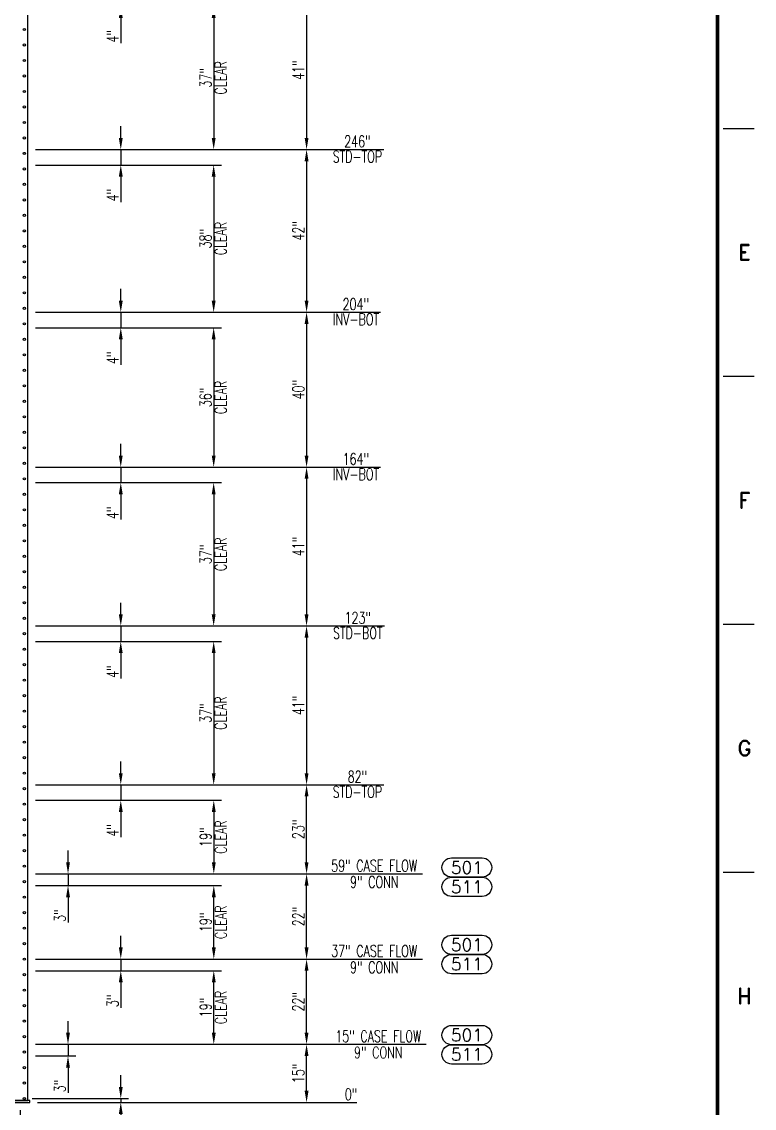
# Model space of a CAD drawing. Extents: x -224 to 820, y -160 to 534.
# Drawn here: x 630.4 to 819.6, y -1.5 to 279 of the extents above; entities that cross this region are included whole.
import ezdxf
from ezdxf.enums import TextEntityAlignment as Align

# ---------------------------------------------------------------- set-up
doc = ezdxf.new("R2010")
doc.units = 0
doc.header["$LTSCALE"] = 8
doc.header["$MEASUREMENT"] = 0
doc.linetypes.add('HIDDEN2', pattern=[0.1875, 0.125, -0.0625])
doc.layers.get('DEFPOINTS').update_dxf_attribs({"linetype": 'CONTINUOUS'})
for name, color, linetype in [('BORD', 15, 'CONTINUOUS'), ('FDIM', 2, 'CONTINUOUS'), ('RACKDIM', 7, 'CONTINUOUS'), ('RACKLOAD', 254, 'HIDDEN2'), ('RACKUPRIGHT', 180, 'CONTINUOUS'), ('TEXTL', 3, 'CONTINUOUS')]:
    doc.layers.add(name, color=color, linetype=linetype)
doc.styles.add('2thirds', font='romans.shx', dxfattribs={"width": 0.7})
doc.styles.add('DCMARCH', font='stylu.ttf', dxfattribs={"width": 0.75, "oblique": 15})
doc.styles.add('ROMAND', font='ROMAND')
doc.styles.add('SIMPLEX', font='SIMPLEX')
doc.dimstyles.new('2tfrac16', dxfattribs={"dimscale": 32, "dimtxt": 0.0938, "dimasz": 0.0938, "dimexe": 0.0625, "dimexo": 0.0625, "dimgap": 0.01, "dimtad": 1, "dimdec": 4, "dimzin": 1, "dimdsep": 46, "dimlunit": 5, "dimtxsty": '2thirds', "dimcen": 0.09, "dimclrd": 256, "dimclre": 256, "dimclrt": 256, "dimadec": 0, "dimazin": 0, "dimtfac": 0.75, "dimtdec": 4, "dimtmove": 0, "dimatfit": 0, "dimfxl": 0, "dimfrac": 2, "dimtolj": 1, "dimtzin": 0, "dimarcsym": 0})

# ---------------------------------------------------------------- blocks, each defined once
blk = doc.blocks.new('sbord_d')
at = {"layer": 'BORD'}
for p, q in [((32.0625, 12), (32.3125, 12)), ((32.0625, 10), (32.3125, 10)), ((32.0625, 8), (32.3125, 8)), ((32.0625, 6), (32.3125, 6))]:
    blk.add_line(p, q, dxfattribs=at)
at = {"layer": 'BORD', "const_width": 0.0313}
blk.add_lwpolyline([(-0.0156, -0.0156), (32.0156, -0.0156), (32.0156, 20.0156), (-0.0156, 20.0156)], close=True, dxfattribs=at)
at = {"layer": 'BORD', "style": 'ROMAND'}
for s, p in [('E', (32.2344, 11)), ('F', (32.2344, 9)), ('G', (32.2344, 7)), ('H', (32.2344, 5))]:
    blk.add_text(s, height=0.125, dxfattribs=at).set_placement(p, align=Align.MIDDLE)
at = {"layer": 'TEXTL', "flags": 8}
for tag, height, style, p in [('TITLE1', 0.1562, 'SIMPLEX', (30.2656, 2.776)), ('TITLE2', 0.1562, 'SIMPLEX', (30.2656, 2.4427)), ('CHK', 0.0938, 'SIMPLEX', (29.8281, 0.8828)), ('APP', 0.0938, 'SIMPLEX', (30.7031, 0.8828)), ('JOB#', 0.125, 'ROMAND', (30.1198, 0.1328)), ('SHT', 0.125, 'ROMAND', (31.1927, 0.1328)), ('REV', 0.125, 'ROMAND', (31.7891, 0.1328))]:
    blk.add_attdef(tag, text='', height=height, dxfattribs=dict(at, style=style)).set_placement(p, align=Align.MIDDLE)
at = {"layer": 'TEXTL', "style": 'SIMPLEX', "flags": 8}
for tag, height, p in [('CUSTOMER', 0.1562, (30.2656, 1.6968)), ('LOCATION', 0.125, (30.2656, 1.3635)), ('REVC', 0.0781, (20.2594, 0.9448)), ('CCHK', 0.0781, (27.2554, 0.9434)), ('REVB', 0.0781, (20.2594, 0.6948)), ('BCHK', 0.0781, (27.2554, 0.6834)), ('REVA', 0.0781, (20.2594, 0.4448)), ('ACHK', 0.0781, (27.2554, 0.4434))]:
    blk.add_attdef(tag, text='', height=height, dxfattribs=at).set_placement(p, align=Align.CENTER)
at = {"layer": 'TEXTL', "flags": 8}
for tag, p, height, style in [('REVCDESC', (20.6253, 0.9434), 0.0781, 'SIMPLEX'), ('REVBDESC', (20.6253, 0.6834), 0.0781, 'SIMPLEX'), ('REVADESC', (20.6253, 0.4434), 0.0781, 'SIMPLEX'), ('DWG#', (30.0549, -0.5661), 0.0938, 'ROMAND')]:
    blk.add_attdef(tag, p, '', height=height, dxfattribs=dict(at, style=style))
at = {"layer": 'TEXTL', "style": 'DCMARCH', "oblique": 15, "width": 0.75, "flags": 8}
for tag, p in [('CBY', (26.7554, 0.9434)), ('BBY', (26.7554, 0.6834)), ('ABY', (26.7554, 0.4434))]:
    blk.add_attdef(tag, text='', height=0.0781, dxfattribs=at).set_placement(p, align=Align.CENTER)
at = {"layer": 'TEXTL', "style": 'SIMPLEX', "flags": 8}
for tag, height, width, p, p2 in [('CAPP', 0.0781, 1.292308, (27.5883, 0.9437), (27.9633, 0.9437)), ('CDT', 0.0781, 1.866, (28.0712, 0.9434), (28.46, 0.9434)), ('SCALE', 0.0938, 1.702732, (31.2344, 0.8374), (31.9413, 0.8374)), ('BAPP', 0.0781, 1.292308, (27.5883, 0.6834), (27.9633, 0.6834)), ('BDT', 0.0781, 1.866, (28.0712, 0.6831), (28.46, 0.6831)), ('DATE', 0.0938, 2.134634, (28.6094, 0.4624), (29.3146, 0.4624)), ('CHKDT', 0.0938, 1.555556, (29.4844, 0.4624), (30.1719, 0.4624)), ('APPDT', 0.0938, 1.555556, (30.3594, 0.4624), (31.0469, 0.4624)), ('PLOT#', 0.0938, 8.555556, (31.2344, 0.4624), (31.9219, 0.4624)), ('AAPP', 0.0781, 1.275949, (27.5881, 0.4434), (27.9631, 0.4434)), ('ADT', 0.0781, 1.833263, (28.0712, 0.4434), (28.46, 0.4434))]:
    blk.add_attdef(tag, text='', height=height, dxfattribs=dict(at, width=width)).set_placement(p, p2, align=Align.FIT)
at = {"layer": 'TEXTL', "style": 'DCMARCH', "oblique": 15, "width": 0.75, "flags": 8}
blk.add_attdef('DRBY', (28.5931, 0.8208), '', height=0.125, dxfattribs=at)
blk = doc.blocks.new('*D42')
at = {"layer": 'DEFPOINTS', "color": 0}
for p in [(627.95, 0), (629.95, 0), (629.95, -33.33)]:
    blk.add_point(p, dxfattribs=at)
at = {"layer": 'RACKDIM', "lineweight": -2}
for p, q in [((627.95, -2), (627.95, -35.33)), ((629.95, -2), (629.95, -35.33)), ((624.95, -33.33), (621.95, -33.33)), ((627.95, -33.33), (629.95, -33.33)), ((632.95, -33.33), (639.5, -33.33))]:
    blk.add_line(p, q, dxfattribs=at)
at = {"layer": 'RACKDIM'}
for points in [[(624.95, -32.83), (624.95, -33.83), (627.95, -33.33)], [(632.95, -32.83), (632.95, -33.83), (629.95, -33.33)]]:
    blk.add_solid(points, dxfattribs=at)
at = {"layer": 'RACKDIM', "insert": (637.73, -31.22), "char_height": 3.002, "attachment_point": 5, "style": '2thirds'}
blk.add_mtext('\\A1;2"', dxfattribs=at)
blk = doc.blocks.new('*D44')
at = {"layer": 'DEFPOINTS', "color": 0}
for p in [(528.95, 0), (632.45, 0), (713.67, 0)]:
    blk.add_point(p, dxfattribs=at)
at = {"layer": 'RACKDIM', "lineweight": -2}
blk.add_line((634.45, 0), (716.9, 0), dxfattribs=at)
at = {"layer": 'RACKDIM', "char_height": 3.002, "attachment_point": 5, "style": '2thirds'}
for s, insert in [('\\A1;0"', (715.45, 2.1)), ('\\A1;', (715.45, -1.82))]:
    blk.add_mtext(s, dxfattribs=dict(at, insert=insert))
blk = doc.blocks.new('*D45')
at = {"layer": 'DEFPOINTS', "color": 0}
for p in [(631.95, 82), (631.95, 78), (655.95, 78)]:
    blk.add_point(p, dxfattribs=at)
at = {"layer": 'RACKDIM', "lineweight": -2}
for p, q in [((655.95, 85), (655.95, 88)), ((633.95, 82), (657.95, 82)), ((655.95, 82), (655.95, 78)), ((633.95, 78), (657.95, 78)), ((655.95, 74.99), (655.95, 68.45))]:
    blk.add_line(p, q, dxfattribs=at)
at = {"layer": 'RACKDIM'}
for points in [[(655.45, 85), (656.45, 85), (655.95, 82)], [(655.45, 74.99), (656.45, 74.99), (655.95, 78)]]:
    blk.add_solid(points, dxfattribs=at)
at = {"layer": 'RACKDIM', "insert": (653.85, 70.22), "char_height": 3.002, "attachment_point": 5, "rotation": 89.9998, "style": '2thirds'}
blk.add_mtext('\\A1;4"', dxfattribs=at)
blk = doc.blocks.new('*D46')
at = {"layer": 'DEFPOINTS', "color": 0}
for p in [(631.95, 82), (709.95, 82), (528.95, 0)]:
    blk.add_point(p, dxfattribs=at)
at = {"layer": 'RACKDIM', "lineweight": -2}
blk.add_line((633.95, 82), (723.88, 82), dxfattribs=at)
at = {"layer": 'RACKDIM', "attachment_point": 5, "style": '2thirds'}
for s, insert, char_height in [('\\A1;82"', (717.08, 84.1), 3.002), ('\\A1;STD-TOP', (717.08, 80.18), 3.0016)]:
    blk.add_mtext(s, dxfattribs=dict(at, insert=insert, char_height=char_height))
blk = doc.blocks.new('*D48')
at = {"layer": 'DEFPOINTS', "color": 0}
for p in [(631.95, 123), (631.95, 119), (655.95, 119)]:
    blk.add_point(p, dxfattribs=at)
at = {"layer": 'RACKDIM', "lineweight": -2}
for p, q in [((655.95, 126), (655.95, 129)), ((633.95, 123), (657.95, 123)), ((655.95, 123), (655.95, 119)), ((633.95, 119), (657.95, 119)), ((655.95, 115.99), (655.95, 109.45))]:
    blk.add_line(p, q, dxfattribs=at)
at = {"layer": 'RACKDIM'}
for points in [[(655.45, 126), (656.45, 126), (655.95, 123)], [(655.45, 115.99), (656.45, 115.99), (655.95, 119)]]:
    blk.add_solid(points, dxfattribs=at)
at = {"layer": 'RACKDIM', "insert": (653.85, 111.22), "char_height": 3.002, "attachment_point": 5, "rotation": 89.9998, "style": '2thirds'}
blk.add_mtext('\\A1;4"', dxfattribs=at)
blk = doc.blocks.new('*D49')
at = {"layer": 'DEFPOINTS', "color": 0}
for p in [(631.95, 119), (631.95, 82), (679.95, 82)]:
    blk.add_point(p, dxfattribs=at)
at = {"layer": 'RACKDIM', "lineweight": -2}
for p, q in [((633.95, 119), (681.95, 119)), ((679.95, 115.99), (679.95, 85)), ((633.95, 82), (681.95, 82))]:
    blk.add_line(p, q, dxfattribs=at)
at = {"layer": 'RACKDIM'}
for points in [[(679.45, 115.99), (680.45, 115.99), (679.95, 119)], [(679.45, 85), (680.45, 85), (679.95, 82)]]:
    blk.add_solid(points, dxfattribs=at)
at = {"layer": 'RACKDIM', "char_height": 3.002, "attachment_point": 5, "rotation": 89.9998, "style": '2thirds'}
for s, insert in [('\\A1;CLEAR', (681.77, 100.5)), ('\\A1;37"', (677.85, 100.5))]:
    blk.add_mtext(s, dxfattribs=dict(at, insert=insert))
blk = doc.blocks.new('*D50')
at = {"layer": 'DEFPOINTS', "color": 0}
for p in [(631.95, 123), (631.95, 82), (703.95, 82)]:
    blk.add_point(p, dxfattribs=at)
at = {"layer": 'RACKDIM', "lineweight": -2}
for p, q in [((633.95, 123), (705.95, 123)), ((703.95, 119.99), (703.95, 85)), ((633.95, 82), (705.95, 82))]:
    blk.add_line(p, q, dxfattribs=at)
at = {"layer": 'RACKDIM'}
for points in [[(703.45, 119.99), (704.45, 119.99), (703.95, 123)], [(703.45, 85), (704.45, 85), (703.95, 82)]]:
    blk.add_solid(points, dxfattribs=at)
at = {"layer": 'RACKDIM', "insert": (701.85, 102.5), "char_height": 3.002, "attachment_point": 5, "rotation": 89.9998, "style": '2thirds'}
blk.add_mtext('\\A1;41"', dxfattribs=at)
blk = doc.blocks.new('*D51')
at = {"layer": 'DEFPOINTS', "color": 0}
for p in [(631.95, 123), (709.95, 123), (528.95, 0)]:
    blk.add_point(p, dxfattribs=at)
at = {"layer": 'RACKDIM', "lineweight": -2}
blk.add_line((633.95, 123), (724.08, 123), dxfattribs=at)
at = {"layer": 'RACKDIM', "attachment_point": 5, "style": '2thirds'}
for s, insert, char_height in [('\\A1;123"', (717.18, 125.1), 3.002), ('\\A1;STD-BOT', (717.18, 121.18), 3.0016)]:
    blk.add_mtext(s, dxfattribs=dict(at, insert=insert, char_height=char_height))
blk = doc.blocks.new('*D53')
at = {"layer": 'DEFPOINTS', "color": 0}
for p in [(631.95, 164), (631.95, 160), (655.95, 160)]:
    blk.add_point(p, dxfattribs=at)
at = {"layer": 'RACKDIM', "lineweight": -2}
for p, q in [((655.95, 167), (655.95, 170)), ((633.95, 164), (657.95, 164)), ((655.95, 164), (655.95, 160)), ((633.95, 160), (657.95, 160)), ((655.95, 156.99), (655.95, 150.45))]:
    blk.add_line(p, q, dxfattribs=at)
at = {"layer": 'RACKDIM'}
for points in [[(655.45, 167), (656.45, 167), (655.95, 164)], [(655.45, 156.99), (656.45, 156.99), (655.95, 160)]]:
    blk.add_solid(points, dxfattribs=at)
at = {"layer": 'RACKDIM', "insert": (653.85, 152.22), "char_height": 3.002, "attachment_point": 5, "rotation": 89.9998, "style": '2thirds'}
blk.add_mtext('\\A1;4"', dxfattribs=at)
blk = doc.blocks.new('*D54')
at = {"layer": 'DEFPOINTS', "color": 0}
for p in [(631.95, 160), (631.95, 123), (679.95, 123)]:
    blk.add_point(p, dxfattribs=at)
at = {"layer": 'RACKDIM', "lineweight": -2}
for p, q in [((633.95, 160), (681.95, 160)), ((679.95, 156.99), (679.95, 126)), ((633.95, 123), (681.95, 123))]:
    blk.add_line(p, q, dxfattribs=at)
at = {"layer": 'RACKDIM'}
for points in [[(679.45, 156.99), (680.45, 156.99), (679.95, 160)], [(679.45, 126), (680.45, 126), (679.95, 123)]]:
    blk.add_solid(points, dxfattribs=at)
at = {"layer": 'RACKDIM', "char_height": 3.002, "attachment_point": 5, "rotation": 89.9998, "style": '2thirds'}
for s, insert in [('\\A1;37"', (677.85, 141.5)), ('\\A1;CLEAR', (681.77, 141.5))]:
    blk.add_mtext(s, dxfattribs=dict(at, insert=insert))
blk = doc.blocks.new('*D55')
at = {"layer": 'DEFPOINTS', "color": 0}
for p in [(631.95, 164), (631.95, 123), (703.95, 123)]:
    blk.add_point(p, dxfattribs=at)
at = {"layer": 'RACKDIM', "lineweight": -2}
for p, q in [((633.95, 164), (705.95, 164)), ((703.95, 160.99), (703.95, 126)), ((633.95, 123), (705.95, 123))]:
    blk.add_line(p, q, dxfattribs=at)
at = {"layer": 'RACKDIM'}
for points in [[(703.45, 160.99), (704.45, 160.99), (703.95, 164)], [(703.45, 126), (704.45, 126), (703.95, 123)]]:
    blk.add_solid(points, dxfattribs=at)
at = {"layer": 'RACKDIM', "insert": (701.85, 143.5), "char_height": 3.002, "attachment_point": 5, "rotation": 89.9998, "style": '2thirds'}
blk.add_mtext('\\A1;41"', dxfattribs=at)
blk = doc.blocks.new('*D56')
at = {"layer": 'DEFPOINTS', "color": 0}
for p in [(631.95, 164), (709.95, 164), (528.95, 0)]:
    blk.add_point(p, dxfattribs=at)
at = {"layer": 'RACKDIM', "lineweight": -2}
blk.add_line((633.95, 164), (723.08, 164), dxfattribs=at)
at = {"layer": 'RACKDIM', "attachment_point": 5, "style": '2thirds'}
for s, insert, char_height in [('\\A1;164"', (716.68, 166.1), 3.002), ('\\A1;INV-BOT', (716.68, 162.18), 3.0016)]:
    blk.add_mtext(s, dxfattribs=dict(at, insert=insert, char_height=char_height))
blk = doc.blocks.new('*D58')
at = {"layer": 'DEFPOINTS', "color": 0}
for p in [(631.95, 204), (631.95, 200), (655.95, 200)]:
    blk.add_point(p, dxfattribs=at)
at = {"layer": 'RACKDIM', "lineweight": -2}
for p, q in [((655.95, 207), (655.95, 210)), ((633.95, 204), (657.95, 204)), ((655.95, 204), (655.95, 200)), ((633.95, 200), (657.95, 200)), ((655.95, 196.99), (655.95, 190.45))]:
    blk.add_line(p, q, dxfattribs=at)
at = {"layer": 'RACKDIM'}
for points in [[(655.45, 207), (656.45, 207), (655.95, 204)], [(655.45, 196.99), (656.45, 196.99), (655.95, 200)]]:
    blk.add_solid(points, dxfattribs=at)
at = {"layer": 'RACKDIM', "insert": (653.85, 192.22), "char_height": 3.002, "attachment_point": 5, "rotation": 89.9998, "style": '2thirds'}
blk.add_mtext('\\A1;4"', dxfattribs=at)
blk = doc.blocks.new('*D59')
at = {"layer": 'DEFPOINTS', "color": 0}
for p in [(631.95, 200), (631.95, 164), (679.95, 164)]:
    blk.add_point(p, dxfattribs=at)
at = {"layer": 'RACKDIM', "lineweight": -2}
for p, q in [((633.95, 200), (681.95, 200)), ((679.95, 196.99), (679.95, 167)), ((633.95, 164), (681.95, 164))]:
    blk.add_line(p, q, dxfattribs=at)
at = {"layer": 'RACKDIM'}
for points in [[(679.45, 196.99), (680.45, 196.99), (679.95, 200)], [(679.45, 167), (680.45, 167), (679.95, 164)]]:
    blk.add_solid(points, dxfattribs=at)
at = {"layer": 'RACKDIM', "char_height": 3.002, "attachment_point": 5, "rotation": 89.9998, "style": '2thirds'}
for s, insert in [('\\A1;CLEAR', (681.77, 182)), ('\\A1;36"', (677.85, 182))]:
    blk.add_mtext(s, dxfattribs=dict(at, insert=insert))
blk = doc.blocks.new('*D60')
at = {"layer": 'DEFPOINTS', "color": 0}
for p in [(631.95, 204), (631.95, 164), (703.95, 164)]:
    blk.add_point(p, dxfattribs=at)
at = {"layer": 'RACKDIM', "lineweight": -2}
for p, q in [((633.95, 204), (705.95, 204)), ((703.95, 200.99), (703.95, 167)), ((633.95, 164), (705.95, 164))]:
    blk.add_line(p, q, dxfattribs=at)
at = {"layer": 'RACKDIM'}
for points in [[(703.45, 200.99), (704.45, 200.99), (703.95, 204)], [(703.45, 167), (704.45, 167), (703.95, 164)]]:
    blk.add_solid(points, dxfattribs=at)
at = {"layer": 'RACKDIM', "insert": (701.85, 184), "char_height": 3.002, "attachment_point": 5, "rotation": 89.9998, "style": '2thirds'}
blk.add_mtext('\\A1;40"', dxfattribs=at)
blk = doc.blocks.new('*D61')
at = {"layer": 'DEFPOINTS', "color": 0}
for p in [(631.95, 204), (709.95, 204), (528.95, 0)]:
    blk.add_point(p, dxfattribs=at)
at = {"layer": 'RACKDIM', "lineweight": -2}
blk.add_line((633.95, 204), (723.08, 204), dxfattribs=at)
at = {"layer": 'RACKDIM', "attachment_point": 5, "style": '2thirds'}
for s, insert, char_height in [('\\A1;204"', (716.68, 206.1), 3.002), ('\\A1;INV-BOT', (716.68, 202.18), 3.0016)]:
    blk.add_mtext(s, dxfattribs=dict(at, insert=insert, char_height=char_height))
blk = doc.blocks.new('*D63')
at = {"layer": 'DEFPOINTS', "color": 0}
for p in [(631.95, 246), (631.95, 242), (655.95, 242)]:
    blk.add_point(p, dxfattribs=at)
at = {"layer": 'RACKDIM', "lineweight": -2}
for p, q in [((655.95, 249), (655.95, 252)), ((633.95, 246), (657.95, 246)), ((655.95, 246), (655.95, 242)), ((633.95, 242), (657.95, 242)), ((655.95, 238.99), (655.95, 232.45))]:
    blk.add_line(p, q, dxfattribs=at)
at = {"layer": 'RACKDIM'}
for points in [[(655.45, 249), (656.45, 249), (655.95, 246)], [(655.45, 238.99), (656.45, 238.99), (655.95, 242)]]:
    blk.add_solid(points, dxfattribs=at)
at = {"layer": 'RACKDIM', "insert": (653.85, 234.22), "char_height": 3.002, "attachment_point": 5, "rotation": 89.9998, "style": '2thirds'}
blk.add_mtext('\\A1;4"', dxfattribs=at)
blk = doc.blocks.new('*D64')
at = {"layer": 'DEFPOINTS', "color": 0}
for p in [(631.95, 242), (631.95, 204), (679.95, 204)]:
    blk.add_point(p, dxfattribs=at)
at = {"layer": 'RACKDIM', "lineweight": -2}
for p, q in [((633.95, 242), (681.95, 242)), ((679.95, 238.99), (679.95, 207)), ((633.95, 204), (681.95, 204))]:
    blk.add_line(p, q, dxfattribs=at)
at = {"layer": 'RACKDIM'}
for points in [[(679.45, 238.99), (680.45, 238.99), (679.95, 242)], [(679.45, 207), (680.45, 207), (679.95, 204)]]:
    blk.add_solid(points, dxfattribs=at)
at = {"layer": 'RACKDIM', "char_height": 3.002, "attachment_point": 5, "rotation": 89.9998, "style": '2thirds'}
for s, insert in [('\\A1;38"', (677.85, 223)), ('\\A1;CLEAR', (681.77, 223))]:
    blk.add_mtext(s, dxfattribs=dict(at, insert=insert))
blk = doc.blocks.new('*D65')
at = {"layer": 'DEFPOINTS', "color": 0}
for p in [(631.95, 246), (631.95, 204), (703.95, 204)]:
    blk.add_point(p, dxfattribs=at)
at = {"layer": 'RACKDIM', "lineweight": -2}
for p, q in [((633.95, 246), (705.95, 246)), ((703.95, 242.99), (703.95, 207)), ((633.95, 204), (705.95, 204))]:
    blk.add_line(p, q, dxfattribs=at)
at = {"layer": 'RACKDIM'}
for points in [[(703.45, 242.99), (704.45, 242.99), (703.95, 246)], [(703.45, 207), (704.45, 207), (703.95, 204)]]:
    blk.add_solid(points, dxfattribs=at)
at = {"layer": 'RACKDIM', "insert": (701.85, 225), "char_height": 3.002, "attachment_point": 5, "rotation": 89.9998, "style": '2thirds'}
blk.add_mtext('\\A1;42"', dxfattribs=at)
blk = doc.blocks.new('*D66')
at = {"layer": 'DEFPOINTS', "color": 0}
for p in [(631.95, 246), (709.95, 246), (528.95, 0)]:
    blk.add_point(p, dxfattribs=at)
at = {"layer": 'RACKDIM', "lineweight": -2}
blk.add_line((633.95, 246), (723.88, 246), dxfattribs=at)
at = {"layer": 'RACKDIM', "attachment_point": 5, "style": '2thirds'}
for s, insert, char_height in [('\\A1;246"', (717.08, 248.1), 3.002), ('\\A1;STD-TOP', (717.08, 244.18), 3.0016)]:
    blk.add_mtext(s, dxfattribs=dict(at, insert=insert, char_height=char_height))
blk = doc.blocks.new('*D68')
at = {"layer": 'DEFPOINTS', "color": 0}
for p in [(631.95, 287), (631.95, 283), (655.95, 283)]:
    blk.add_point(p, dxfattribs=at)
at = {"layer": 'RACKDIM', "lineweight": -2}
for p, q in [((655.95, 290), (655.95, 293)), ((633.95, 287), (657.95, 287)), ((655.95, 287), (655.95, 283)), ((633.95, 283), (657.95, 283)), ((655.95, 279.99), (655.95, 273.45))]:
    blk.add_line(p, q, dxfattribs=at)
at = {"layer": 'RACKDIM'}
for points in [[(655.45, 290), (656.45, 290), (655.95, 287)], [(655.45, 279.99), (656.45, 279.99), (655.95, 283)]]:
    blk.add_solid(points, dxfattribs=at)
at = {"layer": 'RACKDIM', "insert": (653.85, 275.22), "char_height": 3.002, "attachment_point": 5, "rotation": 89.9998, "style": '2thirds'}
blk.add_mtext('\\A1;4"', dxfattribs=at)
blk = doc.blocks.new('*D69')
at = {"layer": 'DEFPOINTS', "color": 0}
for p in [(631.95, 283), (631.95, 246), (679.95, 246)]:
    blk.add_point(p, dxfattribs=at)
at = {"layer": 'RACKDIM', "lineweight": -2}
for p, q in [((633.95, 283), (681.95, 283)), ((679.95, 279.99), (679.95, 249)), ((633.95, 246), (681.95, 246))]:
    blk.add_line(p, q, dxfattribs=at)
at = {"layer": 'RACKDIM'}
for points in [[(679.45, 279.99), (680.45, 279.99), (679.95, 283)], [(679.45, 249), (680.45, 249), (679.95, 246)]]:
    blk.add_solid(points, dxfattribs=at)
at = {"layer": 'RACKDIM', "char_height": 3.002, "attachment_point": 5, "rotation": 89.9998, "style": '2thirds'}
for s, insert in [('\\A1;37"', (677.85, 264.5)), ('\\A1;CLEAR', (681.77, 264.5))]:
    blk.add_mtext(s, dxfattribs=dict(at, insert=insert))
blk = doc.blocks.new('*D70')
at = {"layer": 'DEFPOINTS', "color": 0}
for p in [(631.95, 287), (631.95, 246), (703.95, 246)]:
    blk.add_point(p, dxfattribs=at)
at = {"layer": 'RACKDIM', "lineweight": -2}
for p, q in [((633.95, 287), (705.95, 287)), ((703.95, 283.99), (703.95, 249)), ((633.95, 246), (705.95, 246))]:
    blk.add_line(p, q, dxfattribs=at)
at = {"layer": 'RACKDIM'}
for points in [[(703.45, 283.99), (704.45, 283.99), (703.95, 287)], [(703.45, 249), (704.45, 249), (703.95, 246)]]:
    blk.add_solid(points, dxfattribs=at)
at = {"layer": 'RACKDIM', "insert": (701.85, 266.5), "char_height": 3.002, "attachment_point": 5, "rotation": 89.9998, "style": '2thirds'}
blk.add_mtext('\\A1;41"', dxfattribs=at)
blk = doc.blocks.new('*D71')
at = {"layer": 'DEFPOINTS', "color": 0}
for p in [(631.95, 287), (709.95, 287), (528.95, 0)]:
    blk.add_point(p, dxfattribs=at)
at = {"layer": 'RACKDIM', "lineweight": -2}
blk.add_line((633.95, 287), (724.08, 287), dxfattribs=at)
at = {"layer": 'RACKDIM', "attachment_point": 5, "style": '2thirds'}
for s, insert, char_height in [('\\A1;287"', (717.18, 289.1), 3.002), ('\\A1;STD-BOT', (717.18, 285.18), 3.0016)]:
    blk.add_mtext(s, dxfattribs=dict(at, insert=insert, char_height=char_height))
blk = doc.blocks.new('*D76')
at = {"layer": 'DEFPOINTS', "color": 0}
for p in [(631.95, 328), (709.95, 328), (528.95, 0)]:
    blk.add_point(p, dxfattribs=at)
at = {"layer": 'RACKDIM', "lineweight": -2}
blk.add_line((633.95, 328), (723.08, 328), dxfattribs=at)
at = {"layer": 'RACKDIM', "attachment_point": 5, "style": '2thirds'}
for s, insert, char_height in [('\\A1;328"', (716.68, 330.1), 3.002), ('\\A1;INV-BOT', (716.68, 326.18), 3.0016)]:
    blk.add_mtext(s, dxfattribs=dict(at, insert=insert, char_height=char_height))
blk = doc.blocks.new('*D120')
at = {"layer": 'DEFPOINTS', "color": 0}
for p in [(633.95, 59), (703.95, 59), (633.95, 37)]:
    blk.add_point(p, dxfattribs=at)
at = {"layer": 'RACKDIM', "lineweight": -2}
for p, q in [((635.95, 59), (705.95, 59)), ((703.95, 40), (703.95, 55.99)), ((635.95, 37), (705.95, 37))]:
    blk.add_line(p, q, dxfattribs=at)
at = {"layer": 'RACKDIM'}
for points in [[(703.45, 55.99), (704.45, 55.99), (703.95, 59)], [(703.45, 40), (704.45, 40), (703.95, 37)]]:
    blk.add_solid(points, dxfattribs=at)
at = {"layer": 'RACKDIM', "insert": (701.85, 48), "char_height": 3.002, "attachment_point": 5, "rotation": 90, "style": '2thirds'}
blk.add_mtext('\\A1;22"', dxfattribs=at)
blk = doc.blocks.new('*D119')
at = {"layer": 'DEFPOINTS', "color": 0}
for p in [(633.95, 37), (703.95, 37), (631.95, 15)]:
    blk.add_point(p, dxfattribs=at)
at = {"layer": 'RACKDIM', "lineweight": -2}
for p, q in [((635.95, 37), (705.95, 37)), ((703.95, 18), (703.95, 33.99)), ((633.95, 15), (705.95, 15))]:
    blk.add_line(p, q, dxfattribs=at)
at = {"layer": 'RACKDIM'}
for points in [[(703.45, 33.99), (704.45, 33.99), (703.95, 37)], [(703.45, 18), (704.45, 18), (703.95, 15)]]:
    blk.add_solid(points, dxfattribs=at)
at = {"layer": 'RACKDIM', "insert": (701.85, 26), "char_height": 3.002, "attachment_point": 5, "rotation": 90, "style": '2thirds'}
blk.add_mtext('\\A1;22"', dxfattribs=at)
blk = doc.blocks.new('*D118')
at = {"layer": 'DEFPOINTS', "color": 0}
for p in [(633.95, 34), (679.98, 34), (631.95, 15)]:
    blk.add_point(p, dxfattribs=at)
at = {"layer": 'RACKDIM', "lineweight": -2}
for p, q in [((635.95, 34), (681.98, 34)), ((679.98, 18), (679.98, 30.99)), ((633.95, 15), (681.98, 15))]:
    blk.add_line(p, q, dxfattribs=at)
at = {"layer": 'RACKDIM'}
for points in [[(679.48, 30.99), (680.48, 30.99), (679.98, 34)], [(679.48, 18), (680.48, 18), (679.98, 15)]]:
    blk.add_solid(points, dxfattribs=at)
at = {"layer": 'RACKDIM', "char_height": 3.002, "attachment_point": 5, "rotation": 90, "style": '2thirds'}
for s, insert in [('\\A1;CLEAR', (681.8, 24.5)), ('\\A1;19"', (677.87, 24.5))]:
    blk.add_mtext(s, dxfattribs=dict(at, insert=insert))
blk = doc.blocks.new('*D117')
at = {"layer": 'DEFPOINTS', "color": 0}
for p in [(633.95, 56), (679.98, 56), (633.95, 37)]:
    blk.add_point(p, dxfattribs=at)
at = {"layer": 'RACKDIM', "lineweight": -2}
for p, q in [((635.95, 56), (681.98, 56)), ((679.98, 40), (679.98, 52.99)), ((635.95, 37), (681.98, 37))]:
    blk.add_line(p, q, dxfattribs=at)
at = {"layer": 'RACKDIM'}
for points in [[(679.48, 52.99), (680.48, 52.99), (679.98, 56)], [(679.48, 40), (680.48, 40), (679.98, 37)]]:
    blk.add_solid(points, dxfattribs=at)
at = {"layer": 'RACKDIM', "char_height": 3.002, "attachment_point": 5, "rotation": 90, "style": '2thirds'}
for s, insert in [('\\A1;CLEAR', (681.8, 46.5)), ('\\A1;19"', (677.87, 46.5))]:
    blk.add_mtext(s, dxfattribs=dict(at, insert=insert))
blk = doc.blocks.new('*D115')
at = {"layer": 'DEFPOINTS', "color": 0}
for p in [(631.95, 37), (631.95, 34), (655.95, 34)]:
    blk.add_point(p, dxfattribs=at)
at = {"layer": 'RACKDIM', "lineweight": -2}
for p, q in [((655.95, 40), (655.95, 43)), ((633.95, 37), (657.95, 37)), ((655.95, 37), (655.95, 34)), ((633.95, 34), (657.95, 34)), ((655.95, 30.99), (655.95, 24.45))]:
    blk.add_line(p, q, dxfattribs=at)
at = {"layer": 'RACKDIM'}
for points in [[(655.45, 40), (656.45, 40), (655.95, 37)], [(655.45, 30.99), (656.45, 30.99), (655.95, 34)]]:
    blk.add_solid(points, dxfattribs=at)
at = {"layer": 'RACKDIM', "insert": (653.85, 26.22), "char_height": 3.002, "attachment_point": 5, "rotation": 89.9998, "style": '2thirds'}
blk.add_mtext('\\A1;3"', dxfattribs=at)
blk = doc.blocks.new('*D114')
at = {"layer": 'DEFPOINTS', "color": 0}
for p in [(631.95, 59), (631.95, 56), (642.32, 56)]:
    blk.add_point(p, dxfattribs=at)
at = {"layer": 'RACKDIM', "lineweight": -2}
for p, q in [((642.32, 62), (642.32, 65)), ((633.95, 59), (644.32, 59)), ((642.32, 59), (642.32, 56)), ((633.95, 56), (644.32, 56)), ((642.32, 52.99), (642.32, 46.45))]:
    blk.add_line(p, q, dxfattribs=at)
at = {"layer": 'RACKDIM'}
for points in [[(641.82, 62), (642.82, 62), (642.32, 59)], [(641.82, 52.99), (642.82, 52.99), (642.32, 56)]]:
    blk.add_solid(points, dxfattribs=at)
at = {"layer": 'RACKDIM', "insert": (640.21, 48.22), "char_height": 3.002, "attachment_point": 5, "rotation": 89.9998, "style": '2thirds'}
blk.add_mtext('\\A1;3"', dxfattribs=at)
blk = doc.blocks.new('*D124')
at = {"layer": 'DEFPOINTS', "color": 0}
for p in [(631.95, 15), (709.8, 15), (632.45, 0)]:
    blk.add_point(p, dxfattribs=at)
at = {"layer": 'RACKDIM', "lineweight": -2}
blk.add_line((633.95, 15), (734.84, 15), dxfattribs=at)
at = {"layer": 'RACKDIM', "char_height": 3.0016, "attachment_point": 5, "style": '2thirds'}
for s, insert in [('\\A1;15" CASE FLOW', (722.48, 17.1)), ('\\A1;9" CONN', (722.48, 12.89))]:
    blk.add_mtext(s, dxfattribs=dict(at, insert=insert))
blk = doc.blocks.new('*D123')
at = {"layer": 'DEFPOINTS', "color": 0}
for p in [(633.95, 37), (708.6, 37), (632.45, 0)]:
    blk.add_point(p, dxfattribs=at)
at = {"layer": 'RACKDIM', "lineweight": -2}
blk.add_line((635.95, 37), (733.94, 37), dxfattribs=at)
at = {"layer": 'RACKDIM', "char_height": 3.0016, "attachment_point": 5, "style": '2thirds'}
for s, insert in [('\\A1;37" CASE FLOW', (721.43, 39.1)), ('\\A1;9" CONN', (721.43, 34.89))]:
    blk.add_mtext(s, dxfattribs=dict(at, insert=insert))
blk = doc.blocks.new('*D122')
at = {"layer": 'DEFPOINTS', "color": 0}
for p in [(633.95, 59), (708.6, 59), (632.45, 0)]:
    blk.add_point(p, dxfattribs=at)
at = {"layer": 'RACKDIM', "lineweight": -2}
blk.add_line((635.95, 59), (733.94, 59), dxfattribs=at)
at = {"layer": 'RACKDIM', "char_height": 3.0016, "attachment_point": 5, "style": '2thirds'}
for s, insert in [('\\A1;59" CASE FLOW', (721.43, 61.1)), ('\\A1;9" CONN', (721.43, 56.89))]:
    blk.add_mtext(s, dxfattribs=dict(at, insert=insert))
blk = doc.blocks.new('*D121')
at = {"layer": 'DEFPOINTS', "color": 0}
for p in [(633.95, 82), (703.95, 82), (633.95, 59)]:
    blk.add_point(p, dxfattribs=at)
at = {"layer": 'RACKDIM', "lineweight": -2}
for p, q in [((635.95, 82), (705.95, 82)), ((703.95, 62), (703.95, 78.99)), ((635.95, 59), (705.95, 59))]:
    blk.add_line(p, q, dxfattribs=at)
at = {"layer": 'RACKDIM'}
for points in [[(703.45, 78.99), (704.45, 78.99), (703.95, 82)], [(703.45, 62), (704.45, 62), (703.95, 59)]]:
    blk.add_solid(points, dxfattribs=at)
at = {"layer": 'RACKDIM', "insert": (701.85, 70.5), "char_height": 3.002, "attachment_point": 5, "rotation": 90, "style": '2thirds'}
blk.add_mtext('\\A1;23"', dxfattribs=at)
blk = doc.blocks.new('*D116')
at = {"layer": 'DEFPOINTS', "color": 0}
for p in [(633.95, 78), (633.95, 59), (679.98, 59)]:
    blk.add_point(p, dxfattribs=at)
at = {"layer": 'RACKDIM', "lineweight": -2}
for p, q in [((635.95, 78), (681.98, 78)), ((679.98, 74.99), (679.98, 62)), ((635.95, 59), (681.98, 59))]:
    blk.add_line(p, q, dxfattribs=at)
at = {"layer": 'RACKDIM'}
for points in [[(679.48, 74.99), (680.48, 74.99), (679.98, 78)], [(679.48, 62), (680.48, 62), (679.98, 59)]]:
    blk.add_solid(points, dxfattribs=at)
at = {"layer": 'RACKDIM', "char_height": 3.002, "attachment_point": 5, "rotation": 90, "style": '2thirds'}
for s, insert in [('\\A1;19"', (677.87, 68.5)), ('\\A1;CLEAR', (681.8, 68.5))]:
    blk.add_mtext(s, dxfattribs=dict(at, insert=insert))
blk = doc.blocks.new('*D113')
at = {"layer": 'DEFPOINTS', "color": 0}
for p in [(631.95, 410), (709.95, 410), (528.95, 0)]:
    blk.add_point(p, dxfattribs=at)
at = {"layer": 'RACKDIM', "lineweight": -2}
blk.add_line((633.95, 410), (723.88, 410), dxfattribs=at)
at = {"layer": 'RACKDIM', "attachment_point": 5, "style": '2thirds'}
for s, insert, char_height in [('\\A1;410"', (717.08, 412.1), 3.002), ('\\A1;STD-TOP', (717.08, 408.18), 3.0016)]:
    blk.add_mtext(s, dxfattribs=dict(at, insert=insert, char_height=char_height))
blk = doc.blocks.new('*D112')
at = {"layer": 'DEFPOINTS', "color": 0}
for p in [(631.95, 328), (709.95, 328), (528.95, 0)]:
    blk.add_point(p, dxfattribs=at)
at = {"layer": 'RACKDIM', "lineweight": -2}
blk.add_line((633.95, 328), (723.08, 328), dxfattribs=at)
at = {"layer": 'RACKDIM', "attachment_point": 5, "style": '2thirds'}
for s, insert, char_height in [('\\A1;328"', (716.68, 330.1), 3.002), ('\\A1;INV-BOT', (716.68, 326.18), 3.0016)]:
    blk.add_mtext(s, dxfattribs=dict(at, insert=insert, char_height=char_height))
blk = doc.blocks.new('*D111')
at = {"layer": 'DEFPOINTS', "color": 0}
for p in [(631.95, 246), (709.95, 246), (528.95, 0)]:
    blk.add_point(p, dxfattribs=at)
at = {"layer": 'RACKDIM', "lineweight": -2}
blk.add_line((633.95, 246), (723.88, 246), dxfattribs=at)
at = {"layer": 'RACKDIM', "attachment_point": 5, "style": '2thirds'}
for s, insert, char_height in [('\\A1;246"', (717.08, 248.1), 3.002), ('\\A1;STD-TOP', (717.08, 244.18), 3.0016)]:
    blk.add_mtext(s, dxfattribs=dict(at, insert=insert, char_height=char_height))
blk = doc.blocks.new('*D110')
at = {"layer": 'DEFPOINTS', "color": 0}
for p in [(631.95, 164), (709.95, 164), (528.95, 0)]:
    blk.add_point(p, dxfattribs=at)
at = {"layer": 'RACKDIM', "lineweight": -2}
blk.add_line((633.95, 164), (723.08, 164), dxfattribs=at)
at = {"layer": 'RACKDIM', "attachment_point": 5, "style": '2thirds'}
for s, insert, char_height in [('\\A1;164"', (716.68, 166.1), 3.002), ('\\A1;INV-BOT', (716.68, 162.18), 3.0016)]:
    blk.add_mtext(s, dxfattribs=dict(at, insert=insert, char_height=char_height))
blk = doc.blocks.new('*D109')
at = {"layer": 'DEFPOINTS', "color": 0}
for p in [(631.95, 82), (709.95, 82), (528.95, 0)]:
    blk.add_point(p, dxfattribs=at)
at = {"layer": 'RACKDIM', "lineweight": -2}
blk.add_line((633.95, 82), (723.88, 82), dxfattribs=at)
at = {"layer": 'RACKDIM', "attachment_point": 5, "style": '2thirds'}
for s, insert, char_height in [('\\A1;82"', (717.08, 84.1), 3.002), ('\\A1;STD-TOP', (717.08, 80.18), 3.0016)]:
    blk.add_mtext(s, dxfattribs=dict(at, insert=insert, char_height=char_height))
blk = doc.blocks.new('*D125')
at = {"layer": 'DEFPOINTS', "color": 0}
for p in [(631.95, 15), (631.95, 12), (642.32, 12)]:
    blk.add_point(p, dxfattribs=at)
at = {"layer": 'RACKDIM', "lineweight": -2}
for p, q in [((642.32, 18), (642.32, 21)), ((633.95, 15), (644.32, 15)), ((642.32, 15), (642.32, 12)), ((633.95, 12), (644.32, 12)), ((642.32, 8.99), (642.32, 2.45))]:
    blk.add_line(p, q, dxfattribs=at)
at = {"layer": 'RACKDIM'}
for points in [[(641.82, 18), (642.82, 18), (642.32, 15)], [(641.82, 8.99), (642.82, 8.99), (642.32, 12)]]:
    blk.add_solid(points, dxfattribs=at)
at = {"layer": 'RACKDIM', "insert": (640.21, 4.22), "char_height": 3.002, "attachment_point": 5, "rotation": 89.9998, "style": '2thirds'}
blk.add_mtext('\\A1;3"', dxfattribs=at)
blk = doc.blocks.new('*D126')
at = {"layer": 'DEFPOINTS', "color": 0}
for p in [(633.95, 15), (703.95, 15), (634.45, 0)]:
    blk.add_point(p, dxfattribs=at)
at = {"layer": 'RACKDIM', "lineweight": -2}
for p, q in [((635.95, 15), (705.95, 15)), ((703.95, 3), (703.95, 11.99)), ((636.45, 0), (705.95, 0))]:
    blk.add_line(p, q, dxfattribs=at)
at = {"layer": 'RACKDIM'}
for points in [[(703.45, 11.99), (704.45, 11.99), (703.95, 15)], [(703.45, 3), (704.45, 3), (703.95, 0)]]:
    blk.add_solid(points, dxfattribs=at)
at = {"layer": 'RACKDIM', "insert": (701.85, 7.5), "char_height": 3.002, "attachment_point": 5, "rotation": 90, "style": '2thirds'}
blk.add_mtext('\\A1;15"', dxfattribs=at)
blk = doc.blocks.new('*D127')
at = {"layer": 'DEFPOINTS', "color": 0}
for p in [(631.05, 1), (633.95, 0), (655.95, 0)]:
    blk.add_point(p, dxfattribs=at)
at = {"layer": 'RACKDIM', "lineweight": -2}
for p, q in [((655.95, 4), (655.95, 7)), ((633.05, 1), (657.95, 1)), ((655.95, 1), (655.95, 0)), ((635.95, 0), (657.95, 0)), ((655.95, -3.01), (655.95, -47.37))]:
    blk.add_line(p, q, dxfattribs=at)
at = {"layer": 'RACKDIM'}
for points in [[(655.45, 4), (656.45, 4), (655.95, 1)], [(655.45, -3.01), (656.45, -3.01), (655.95, 0)]]:
    blk.add_solid(points, dxfattribs=at)
at = {"layer": 'RACKDIM', "insert": (650.56, -26.69), "char_height": 3.0016, "attachment_point": 5, "rotation": 90, "style": '2thirds'}
blk.add_mtext('\\A1;1" FLOOR TO CENTER OF\\PLOWEST HOLE (TYPICAL)', dxfattribs=at)

msp = doc.modelspace()

# ---------------------------------------------------------------- linework, layer by layer
at = {"layer": 'FDIM'}
for points in [[(741.42027, 58.14764, -1), (741.42027, 63.13124), (749.29727, 63.13124, -1), (749.29727, 58.14764)], [(741.42027, 53.16404, -1), (741.42027, 58.14764), (749.29727, 58.14764, -1), (749.29727, 53.16404)], [(741.42021, 38.19942, -1), (741.42021, 43.18302), (749.29721, 43.18302, -1), (749.29721, 38.19942)], [(741.42021, 33.21582, -1), (741.42021, 38.19942), (749.29721, 38.19942, -1), (749.29721, 33.21582)], [(741.42034, 14.88847, -1), (741.42034, 19.87207), (749.29733, 19.87207, -1), (749.29733, 14.88847)], [(741.42034, 9.90487, -1), (741.42034, 14.88847), (749.29733, 14.88847, -1), (749.29733, 9.90487)]]:
    msp.add_lwpolyline(points, format="xyb", close=True, dxfattribs=at)
at = {"layer": 'RACKUPRIGHT'}
for points in [[(627.95267, 0.49618), (631.95267, 0.49618), (631.95267, 409.99618), (627.95267, 409.99618), (627.95267, 0.49618)], [(627.45267, -0.00382), (632.45267, -0.00382), (632.45267, 0.49618), (627.45267, 0.49618), (627.45267, -0.00382)]]:
    msp.add_lwpolyline(points, dxfattribs=at)
for centre in [(631.04642, 276.99618), (631.04642, 272.99618), (631.04642, 268.99618), (631.04642, 264.99618), (631.04642, 260.99618), (631.04642, 256.99618), (631.04642, 252.99618), (631.04642, 248.99618), (631.04642, 244.99618), (631.04642, 240.99618), (631.04642, 236.99618), (631.04642, 232.99618), (631.04642, 228.99618), (631.04642, 224.99618), (631.04642, 220.99618), (631.04642, 216.99618), (631.04642, 212.99618), (631.04642, 208.99618), (631.04642, 204.99618), (631.04642, 200.99618), (631.04642, 196.99618), (631.04642, 192.99618), (631.04642, 188.99618), (631.04642, 184.99618), (631.04642, 180.99618), (631.04642, 176.99618), (631.04642, 172.99618), (631.04642, 168.99618), (631.04642, 164.99618), (631.04642, 160.99618), (631.04642, 156.99618), (631.04642, 152.99618), (631.04642, 148.99618), (631.04642, 144.99618), (631.04642, 140.99618), (631.04642, 136.99618), (631.04642, 132.99618), (631.04642, 128.99618), (631.04642, 124.99618), (631.04642, 120.99618), (631.04642, 116.99618), (631.04642, 112.99618), (631.04642, 108.99618), (631.04642, 104.99618), (631.04642, 100.99618), (631.04642, 96.99618), (631.04642, 92.99618), (631.04642, 88.99618), (631.04642, 84.99618), (631.04642, 80.99618), (631.04642, 76.99618), (631.04642, 72.99618), (631.04642, 68.99618), (631.04642, 64.99618), (631.04642, 60.99618), (631.04642, 56.99618), (631.04642, 52.99618), (631.04642, 48.99618), (631.04642, 44.99618), (631.04642, 40.99618), (631.04642, 36.99618), (631.04642, 32.99618), (631.04642, 28.99618), (631.04642, 24.99618), (631.04642, 20.99618), (631.04642, 16.99618), (631.04642, 12.99618), (631.04642, 8.99618), (631.04642, 4.99618), (631.04642, 0.99618)]:
    msp.add_circle(centre, 0.28125, dxfattribs=at)

# ---------------------------------------------------------------- block references
at = {"layer": 'RACKLOAD', "xscale": 32, "yscale": 32, "zscale": 32}
msp.add_blockref('sbord_d', (-214.38835, -132.54267), dxfattribs=at)

# ---------------------------------------------------------------- texts
at = {"layer": 'FDIM', "style": 'SIMPLEX'}
for s, p in [('501', (745.35877, 60.63944)), ('511', (745.35877, 55.65584)), ('501', (745.35871, 40.69122)), ('511', (745.35871, 35.70762)), ('501', (745.35883, 17.38027)), ('511', (745.35883, 12.39667))]:
    msp.add_text(s, height=3.2, dxfattribs=at).set_placement(p, align=Align.MIDDLE)

# ---------------------------------------------------------------- dimensions: what is measured, and where the dimension line sits
at = {"layer": 'RACKDIM'}
for feature_location, offset, origin, text, picture, middle in [((631.95267, 409.99617), (78, 0), (528.95267, -0.00383), '<>\\XSTD-TOP', '*D113', (717.0763, 409.99617)), ((631.95264, 327.99617), (78, 0), (528.95264, -0.00383), '<>\\XINV-BOT', '*D76', (716.67605, 327.99617)), ((631.95264, 327.99617), (78, 0), (528.95264, -0.00383), '<>\\XINV-BOT', '*D112', (716.67605, 327.99617)), ((631.95264, 286.99617), (78, 0), (528.95264, -0.00383), '<>\\XSTD-BOT', '*D71', (717.17632, 286.99617)), ((631.95264, 245.99617), (78, 0), (528.95264, -0.00383), '<>\\XSTD-TOP', '*D66', (717.07627, 245.99617)), ((631.95264, 245.99617), (78, 0), (528.95264, -0.00383), '<>\\XSTD-TOP', '*D111', (717.07627, 245.99617)), ((631.95264, 203.99617), (78, 0), (528.95264, -0.00383), '<>\\XINV-BOT', '*D61', (716.67605, 203.99617)), ((631.95264, 163.99617), (78, 0), (528.95264, -0.00383), '<>\\XINV-BOT', '*D56', (716.67605, 163.99617)), ((631.95264, 163.99617), (78, 0), (528.95264, -0.00383), '<>\\XINV-BOT', '*D110', (716.67605, 163.99617)), ((631.95267, 122.99618), (78, 0), (528.95267, -0.00382), '<>\\XSTD-BOT', '*D51', (717.17635, 122.99618)), ((631.95267, 81.99618), (78, 0), (528.95267, -0.00382), '<>\\XSTD-TOP', '*D46', (717.0763, 81.99618)), ((631.95267, 81.99618), (78, 0), (528.95267, -0.00382), '<>\\XSTD-TOP', '*D109', (717.0763, 81.99618)), ((633.95267, 58.99511), (74.64928, 0), (632.45267, -0.00382), '<> CASE FLOW\\X9" CONN', '*D122', (721.42862, 58.99511)), ((633.95267, 36.99511), (74.64928, 0), (632.45267, -0.00382), '<> CASE FLOW\\X9" CONN', '*D123', (721.42862, 36.99511)), ((631.95267, 14.99511), (77.84992, 0), (632.45267, -0.00382), '<> CASE FLOW\\X9" CONN', '*D124', (722.47918, 14.99511)), ((632.4526743812, -0.0038226226), (81.2222300443, 0), (528.9526743812, -0.0038226226), '<>\\X   ', '*D44', (715.4456777588, -0.0038226226))]:
    dim = msp.add_ordinate_dim(feature_location=feature_location, offset=offset, dtype=0, origin=origin, text=text, dimstyle='2tfrac16', override={"dimpost": '"'}, dxfattribs=at)
    dim.commit()
    dim.dimension.update_dxf_attribs({"geometry": picture, "text_midpoint": middle})
for base, p1, p2, angle, picture, middle in [((655.95266, 282.99609), (631.95267, 286.99618), (631.95267, 282.99618), 269.9997895, '*D68', (653.84596, 275.22212)), ((703.95252, 245.99591), (631.95267, 286.99618), (631.95267, 245.99618), 269.9997895, '*D70', (701.84593, 266.49592)), ((655.95266, 241.99609), (631.95267, 245.99618), (631.95267, 241.99618), 269.9997895, '*D63', (653.84596, 234.22212)), ((703.95252, 203.99591), (631.95267, 245.99618), (631.95267, 203.99618), 269.9997895, '*D65', (701.84593, 224.99592)), ((655.95266, 199.99609), (631.95267, 203.99618), (631.95267, 199.99618), 269.9997895, '*D58', (653.84596, 192.22212)), ((703.95252, 163.99591), (631.95267, 203.99618), (631.95267, 163.99618), 269.9997895, '*D60', (701.84593, 183.99592)), ((655.95266, 159.99609), (631.95267, 163.99618), (631.95267, 159.99618), 269.9997895, '*D53', (653.84596, 152.22212)), ((703.95252, 122.99591), (631.95267, 163.99618), (631.95267, 122.99618), 269.9997895, '*D55', (701.84593, 143.49592)), ((655.95266, 118.99609), (631.95267, 122.99618), (631.95267, 118.99618), 269.9997895, '*D48', (653.84596, 111.22212)), ((703.95252, 81.99591), (631.95267, 122.99618), (631.95267, 81.99618), 269.9997895, '*D50', (701.84593, 102.49592)), ((655.95266, 77.99609), (631.95267, 81.99618), (631.95267, 77.99618), 269.9997895, '*D45', (653.84596, 70.22212)), ((703.95217, 81.99618), (633.95267, 58.99511), (633.95267, 81.99618), 90, '*D121', (701.84551, 70.49565)), ((642.31782, 55.99508), (631.95267, 58.99512), (631.95267, 55.99512), 269.9997895, '*D114', (640.21112, 48.22112)), ((703.95217, 58.99511), (633.95267, 36.99511), (633.95267, 58.99511), 90, '*D120', (701.84551, 47.99511)), ((655.95266, 33.99503), (631.95267, 36.99512), (631.95267, 33.99512), 269.9997895, '*D115', (653.84597, 26.22107)), ((703.95217, 36.99511), (631.95267, 14.99511), (633.95267, 36.99511), 90, '*D119', (701.84551, 25.99511)), ((642.31782, 11.99508), (631.95267, 14.99512), (631.95267, 11.99512), 269.9997895, '*D125', (640.21113, 4.22112)), ((703.95217, 14.99511), (634.45267, -0.00382), (633.95267, 14.99511), 90, '*D126', (701.84551, 7.49565))]:
    dim = msp.add_linear_dim(base=base, p1=p1, p2=p2, angle=angle, dimstyle='2tfrac16', override={"dimpost": '"'}, dxfattribs=at)
    dim.commit()
    dim.dimension.update_dxf_attribs({"geometry": picture, "text_midpoint": middle})
for base, p1, p2, angle, text, picture, middle in [((679.95252, 245.996), (631.95267, 282.99618), (631.95267, 245.99618), 269.9997895, '<>\\XCLEAR', '*D69', (679.95259, 264.496)), ((679.95252, 203.996), (631.95267, 241.99618), (631.95267, 203.99618), 269.9997895, '<>\\XCLEAR', '*D64', (679.95259, 222.996)), ((679.95252, 163.996), (631.95267, 199.99618), (631.95267, 163.99618), 269.9997895, '<>\\XCLEAR', '*D59', (679.95259, 181.996)), ((679.95252, 122.996), (631.95267, 159.99618), (631.95267, 122.99618), 269.9997895, '<>\\XCLEAR', '*D54', (679.95259, 141.496)), ((679.95252, 81.996), (631.95267, 118.99618), (631.95267, 81.99618), 269.9997895, '<>\\XCLEAR', '*D49', (679.95259, 100.496)), ((679.97595, 58.99511), (633.95267, 77.99617), (633.95267, 58.99511), 90, '<>\\XCLEAR', '*D116', (679.97595, 68.49564)), ((679.97595, 55.99511), (633.95267, 36.99511), (633.95267, 55.99511), 90, '<>\\XCLEAR', '*D117', (679.97595, 46.49511)), ((679.97595, 33.99511), (631.95267, 14.99511), (633.95267, 33.99511), 90, '<>\\XCLEAR', '*D118', (679.97595, 24.49511)), ((655.9526, -0.00383), (631.04642, 0.99618), (633.95267, -0.00383), 90, '<> FLOOR TO CENTER OF\\PLOWEST HOLE (TYPICAL)', '*D127', (650.55846, -26.68788))]:
    dim = msp.add_linear_dim(base=base, p1=p1, p2=p2, angle=angle, text=text, dimstyle='2tfrac16', override={"dimpost": '"'}, dxfattribs=at)
    dim.commit()
    dim.dimension.update_dxf_attribs({"geometry": picture, "text_midpoint": middle})
dim = msp.add_linear_dim(base=(629.95267, -33.33164), p1=(627.95267, -0.00382), p2=(629.95267, -0.00382), dimstyle='2tfrac16', override={"dimpost": '"'}, dxfattribs=at)
dim.commit()
dim.dimension.update_dxf_attribs({"geometry": '*D42', "text_midpoint": (637.72665, -31.22497)})

doc.saveas('drawing.dxf')
